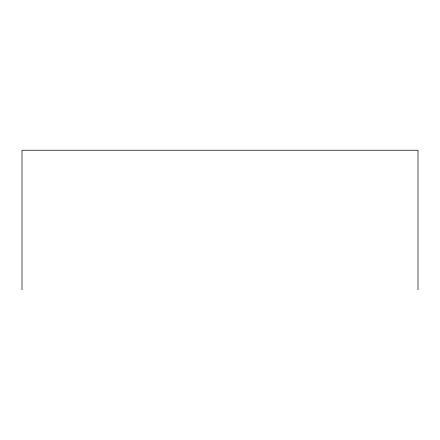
<?xml version="1.0" encoding="UTF-8"?>
<svg xmlns="http://www.w3.org/2000/svg" width="440" height="440" viewBox="0 0 440 440"><rect width="100%" height="100%" fill="white"/><g stroke="black" fill="none" stroke-linecap="round" stroke-linejoin="round"><path stroke-width="0.66" d="M418 289.751L418 150.249L22 150.249L22 289.751"/></g></svg>
